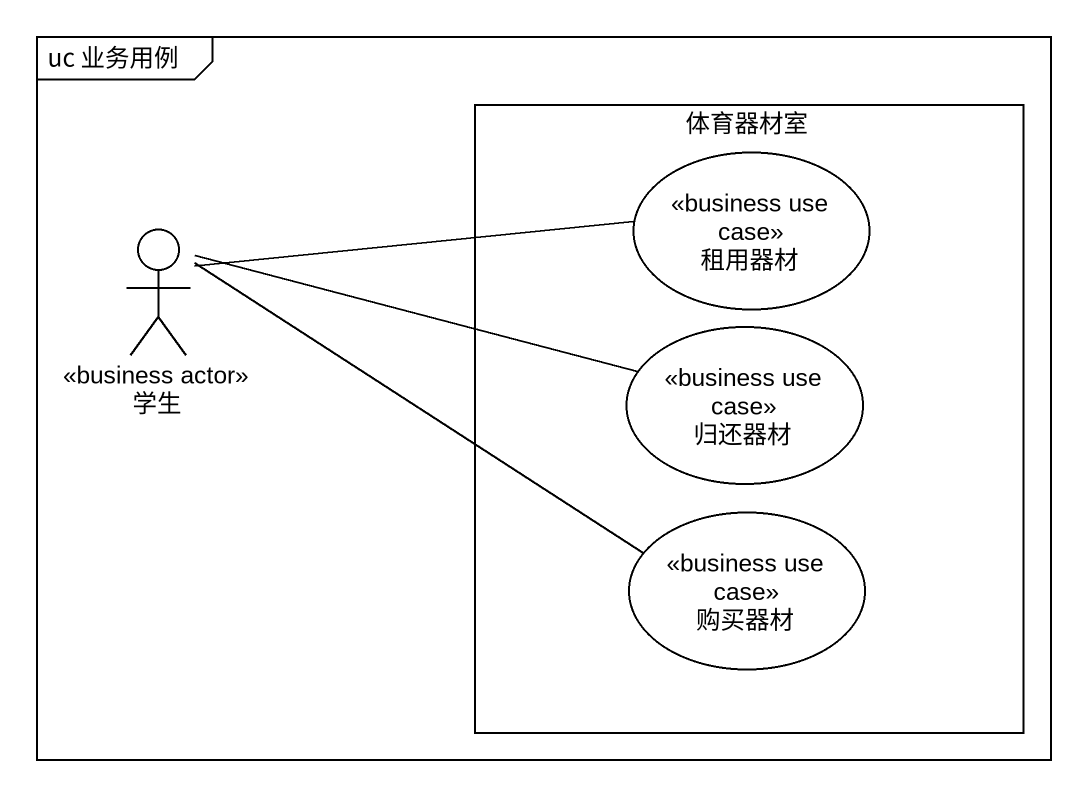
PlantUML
@startuml
mainframe uc 业务用例
rectangle 体育器材室 {
  usecase 租用器材 <<business use case>>
  usecase 归还器材 <<business use case>>
  usecase 购买器材 <<business use case>>
}
actor 学生 <<business actor>>
学生 -right- 租用器材
学生 -right- 归还器材
学生 -right- 购买器材
@enduml
